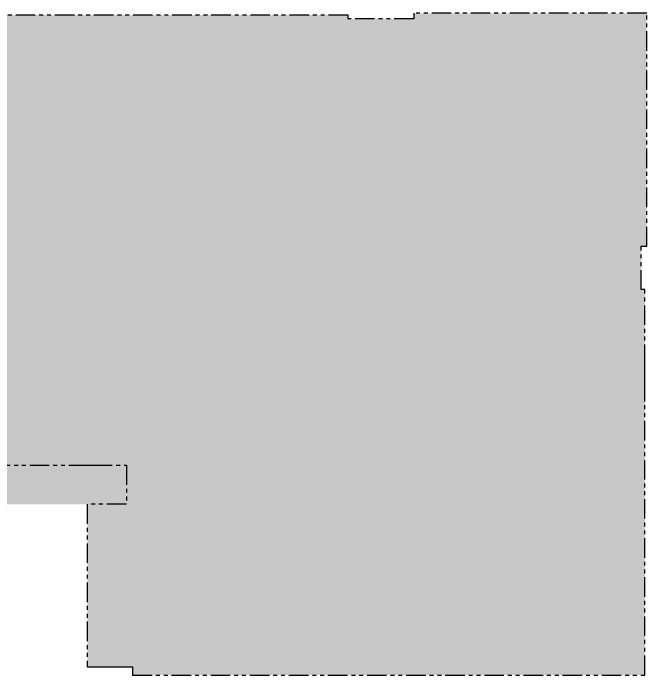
# Model space of a CAD drawing. Header units: inches. Extents: x 645 to 3337, y 547 to 1607.
# Drawn here: x 2365 to 3337, y 589 to 1607 of the extents above; entities that cross this region are included whole.
import ezdxf

# ---------------------------------------------------------------- set-up
doc = ezdxf.new("R2010")
doc.units = ezdxf.units.IN
doc.header["$LTSCALE"] = 96
doc.header["$MEASUREMENT"] = 0
doc.linetypes.add('PHANTOM4', pattern=[0.625, 0.3125, -0.0625, 0.0625, -0.0625, 0.0625, -0.0625])
doc.layers.add('A-Anno-Spce', color=7, linetype='Continuous')
doc.layers.add('A-Area', color=212, linetype='PHANTOM4')

msp = doc.modelspace()

# ---------------------------------------------------------------- hatches: boundary and pattern name
at = {"layer": 'A-Anno-Spce'}
h = msp.add_hatch(color=254, dxfattribs=at)
h.dxf.hatch_style = 1
h.paths.add_polyline_path([(3334.3, 1068.6), (3334.3, 1182.8), (3328.6, 1182.8), (3328.6, 1249.3), (3337.1, 1249.3), (3337.1, 1606.8), (2979.6, 1606.8), (2979.6, 1598.3), (2878.9, 1598.1), (2878.9, 1603.9), (2271.4, 1603.9), (2271.4, 1109.5), (2269.6, 1109.5), (2210.4, 1109.5), (2210.4, 1107.8), (2210.4, 913.3), (2478.6, 913.3), (2487, 913.3), (2538.6, 913.3), (2538.6, 853.3), (2478.6, 853.3), (2478.6, 603.8), (2508.1, 603.8), (2511.1, 603.8), (2535.1, 603.8), (2538.1, 603.8), (2548, 603.8), (2548, 591.3), (3334.3, 591.3), (3334.3, 1041.2), (3334.3, 1041.2), (3334.3, 1043.7), (3334.3, 1049.4)])
h.paths.add_polyline_path([(1338.6, 853.3), (1338.6, 914.3), (1408.5, 919.9), (1408.5, 913.3), (2538.6, 913.3), (2538.6, 853.3), (2281.1, 853.3), (2281.1, 837.8), (2237.1, 837.8), (2237.1, 853.3), (1980.8, 853.3), (1987.6, 785.8), (1987.6, 588.8), (1859.7, 588.8), (1859.6, 785.6), (1866.4, 785.6), (1866.4, 853.3), (1586.6, 853.3), (1586.6, 797.3), (1526.6, 797.3), (1526.6, 853.3)])

# ---------------------------------------------------------------- linework, layer by layer
at = {"layer": 'A-Area', "elevation": 0}
msp.add_lwpolyline([(2210.4, 913.3), (2478.6, 913.3), (2487, 913.3), (2538.6, 913.3), (2538.6, 853.3), (2478.6, 853.3), (2478.6, 603.8), (2508.1, 603.8), (2511.1, 603.8), (2535.1, 603.8), (2538.1, 603.8), (2548, 603.8), (2548, 591.3), (3334.3, 591.3), (3334.3, 1041.2), (3334.3, 1041.2), (3334.3, 1043.7), (3334.3, 1049.4), (3334.3, 1068.6), (3334.3, 1182.8), (3328.6, 1182.8), (3328.6, 1249.3), (3337.1, 1249.3), (3337.1, 1606.8), (2979.6, 1606.8), (2979.6, 1598.3), (2878.9, 1598.1), (2878.9, 1603.9), (2271.4, 1603.9)], dxfattribs=at)

doc.saveas('drawing.dxf')
